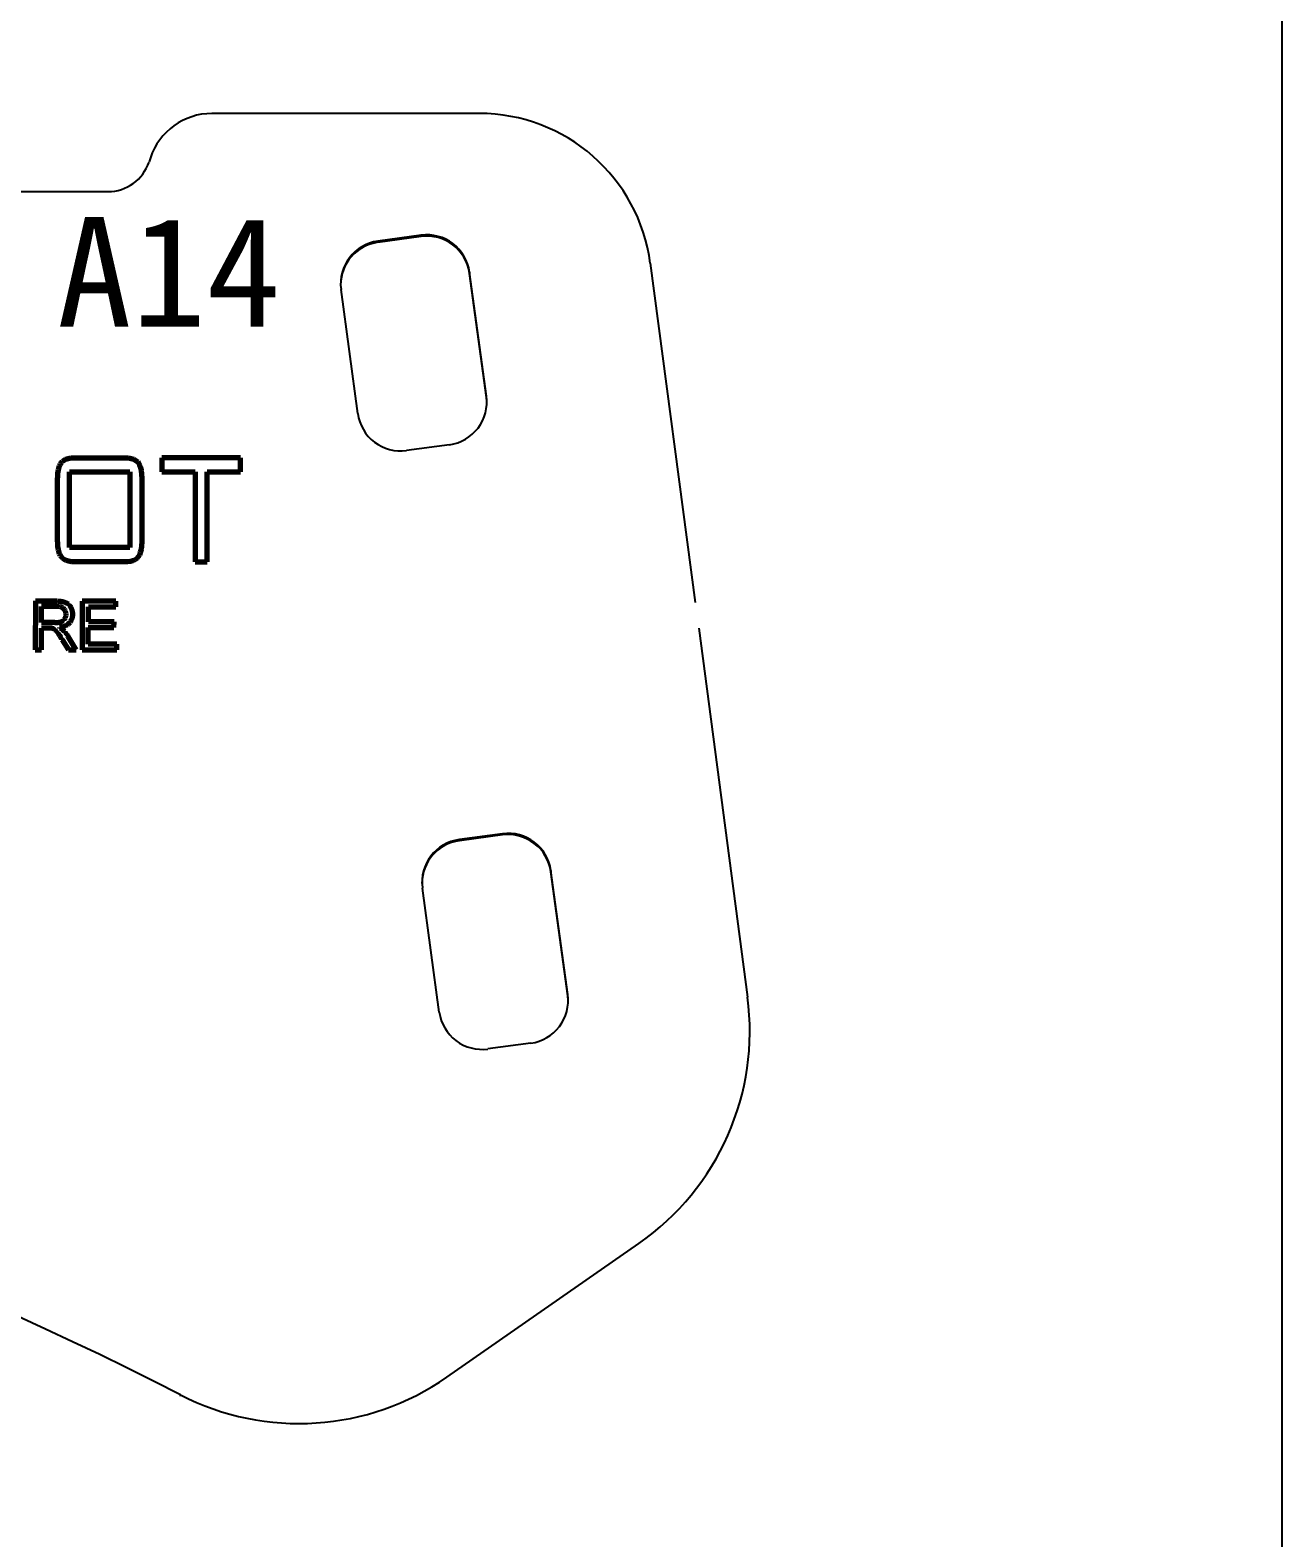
# Model space of a CAD drawing. Header units: millimetres. Extents: x 927 to 1533, y 508 to 795.
# Drawn here: x 1188.16 to 1217.16, y 616.12 to 651.07 of the extents above; entities that cross this region are included whole.
import ezdxf

# ---------------------------------------------------------------- set-up
doc = ezdxf.new("R2010")
doc.units = ezdxf.units.MM
doc.layers.add('1', color=7, linetype='Continuous', true_color=0xffffff)
doc.layers.add('激光切割', color=7, linetype='Continuous')

msp = doc.modelspace()

# ---------------------------------------------------------------- linework, layer by layer
at = {"layer": '1', "color": 1, "linetype": 'Continuous', "lineweight": 70}
for p, q in [((1188.831, 640.939), (1188.84, 640.967)), ((1188.84, 640.967), (1188.85, 640.993)), ((1188.85, 640.993), (1188.862, 641.016)), ((1188.862, 641.016), (1188.874, 641.036)), ((1188.874, 641.036), (1188.89, 641.057)), ((1188.89, 641.057), (1188.909, 641.076)), ((1188.909, 641.076), (1188.929, 641.093)), ((1188.929, 641.093), (1188.953, 641.108)), ((1188.953, 641.108), (1188.978, 641.121)), ((1188.978, 641.121), (1189.007, 641.132)), ((1189.007, 641.132), (1189.037, 641.141)), ((1189.037, 641.141), (1189.07, 641.148)), ((1189.07, 641.148), (1189.106, 641.153)), ((1189.106, 641.153), (1189.143, 641.156)), ((1189.143, 641.156), (1189.184, 641.157)), ((1189.184, 641.157), (1189.225, 641.157)), ((1189.225, 641.157), (1189.267, 641.157)), ((1189.267, 641.157), (1189.309, 641.157)), ((1189.309, 641.157), (1189.351, 641.157)), ((1189.351, 641.157), (1189.393, 641.157)), ((1189.393, 641.157), (1189.434, 641.157)), ((1189.434, 641.157), (1189.476, 641.157)), ((1189.476, 641.157), (1189.518, 641.157)), ((1189.518, 641.157), (1189.56, 641.157)), ((1189.56, 641.157), (1189.601, 641.157)), ((1189.601, 641.157), (1189.643, 641.157)), ((1189.643, 641.157), (1189.685, 641.157)), ((1189.685, 641.157), (1189.727, 641.157)), ((1189.727, 641.157), (1189.768, 641.157)), ((1189.768, 641.157), (1189.81, 641.157)), ((1189.81, 641.157), (1189.852, 641.157)), ((1189.852, 641.157), (1189.894, 641.157)), ((1189.894, 641.157), (1189.935, 641.157)), ((1189.935, 641.157), (1189.977, 641.157)), ((1189.977, 641.157), (1190.019, 641.157)), ((1190.019, 641.157), (1190.061, 641.157)), ((1190.061, 641.157), (1190.103, 641.157)), ((1190.103, 641.157), (1190.144, 641.157)), ((1190.144, 641.157), (1190.186, 641.157)), ((1190.186, 641.157), (1190.228, 641.157)), ((1190.228, 641.157), (1190.27, 641.157)), ((1190.27, 641.157), (1190.311, 641.157)), ((1190.311, 641.157), (1190.353, 641.157)), ((1190.353, 641.157), (1190.394, 641.156)), ((1190.394, 641.156), (1190.432, 641.153)), ((1190.432, 641.153), (1190.468, 641.149)), ((1190.468, 641.149), (1190.501, 641.142)), ((1190.501, 641.142), (1190.532, 641.133)), ((1190.532, 641.133), (1190.561, 641.122)), ((1190.561, 641.122), (1190.587, 641.109)), ((1190.587, 641.109), (1190.611, 641.094)), ((1190.611, 641.094), (1190.632, 641.077)), ((1190.632, 641.077), (1190.651, 641.058)), ((1190.651, 641.058), (1190.667, 641.037)), ((1190.667, 641.037), (1190.693, 640.99)), ((1190.693, 640.99), (1190.714, 640.93)), ((1191.208, 641.157), (1191.208, 640.828)), ((1193.036, 641.157), (1191.208, 641.157)), ((1193.036, 640.828), (1193.036, 641.157)), ((1188.792, 640.622), (1188.793, 640.671)), ((1188.792, 640.571), (1188.792, 640.622)), ((1188.793, 640.671), (1188.796, 640.717)), ((1188.796, 640.717), (1188.799, 640.76)), ((1188.799, 640.76), (1188.803, 640.801)), ((1188.803, 640.801), (1188.809, 640.84)), ((1188.809, 640.84), (1188.815, 640.875)), ((1188.815, 640.875), (1188.822, 640.909)), ((1188.822, 640.909), (1188.831, 640.939)), ((1189.073, 640.828), (1190.471, 640.828)), ((1189.073, 639.079), (1189.073, 640.828)), ((1190.471, 640.828), (1190.471, 639.079)), ((1190.714, 640.93), (1190.73, 640.858)), ((1190.73, 640.858), (1190.741, 640.773)), ((1190.741, 640.773), (1190.747, 640.676)), ((1190.747, 640.676), (1190.749, 640.566)), ((1191.208, 640.828), (1191.98, 640.828)), ((1191.98, 640.828), (1191.98, 638.744)), ((1192.261, 640.828), (1193.036, 640.828)), ((1192.261, 638.744), (1192.261, 640.828)), ((1188.792, 640.519), (1188.792, 640.571)), ((1188.792, 640.468), (1188.792, 640.519)), ((1188.792, 640.416), (1188.792, 640.468)), ((1188.792, 640.364), (1188.792, 640.416)), ((1188.792, 640.313), (1188.792, 640.364)), ((1188.792, 640.261), (1188.792, 640.313)), ((1188.792, 640.209), (1188.792, 640.261)), ((1190.749, 640.566), (1190.749, 640.452)), ((1190.749, 640.452), (1190.749, 640.339)), ((1190.749, 640.339), (1190.749, 640.225)), ((1188.792, 640.157), (1188.792, 640.209)), ((1188.792, 640.106), (1188.792, 640.157)), ((1188.792, 640.054), (1188.792, 640.106)), ((1188.792, 640.002), (1188.792, 640.054)), ((1188.792, 639.951), (1188.792, 640.002)), ((1188.792, 639.899), (1188.792, 639.951)), ((1188.792, 639.847), (1188.792, 639.899)), ((1190.749, 640.225), (1190.749, 640.111)), ((1190.749, 640.111), (1190.749, 639.997)), ((1190.749, 639.997), (1190.749, 639.883)), ((1188.792, 639.795), (1188.792, 639.847)), ((1188.792, 639.744), (1188.792, 639.795)), ((1188.792, 639.692), (1188.792, 639.744)), ((1188.792, 639.64), (1188.792, 639.692)), ((1188.792, 639.588), (1188.792, 639.64)), ((1188.792, 639.537), (1188.792, 639.588)), ((1190.749, 639.883), (1190.749, 639.77)), ((1190.749, 639.77), (1190.749, 639.656)), ((1190.749, 639.656), (1190.749, 639.542)), ((1188.792, 639.485), (1188.792, 639.537)), ((1188.792, 639.433), (1188.792, 639.485)), ((1188.792, 639.382), (1188.792, 639.433)), ((1188.792, 639.33), (1188.792, 639.382)), ((1188.792, 639.279), (1188.792, 639.33)), ((1188.793, 639.23), (1188.792, 639.279)), ((1188.796, 639.184), (1188.793, 639.23)), ((1190.747, 639.207), (1190.739, 639.112)), ((1190.749, 639.315), (1190.747, 639.207)), ((1190.749, 639.542), (1190.749, 639.428)), ((1190.749, 639.428), (1190.749, 639.315)), ((1188.799, 639.14), (1188.796, 639.184)), ((1188.803, 639.1), (1188.799, 639.14)), ((1188.809, 639.061), (1188.803, 639.1)), ((1188.815, 639.025), (1188.809, 639.061)), ((1188.822, 638.992), (1188.815, 639.025)), ((1188.831, 638.961), (1188.822, 638.992)), ((1188.84, 638.933), (1188.831, 638.961)), ((1188.85, 638.908), (1188.84, 638.933)), ((1188.862, 638.885), (1188.85, 638.908)), ((1188.874, 638.865), (1188.862, 638.885)), ((1188.906, 638.828), (1188.874, 638.865)), ((1190.471, 639.079), (1189.073, 639.079)), ((1190.663, 638.858), (1190.63, 638.822)), ((1190.689, 638.902), (1190.663, 638.858)), ((1190.711, 638.96), (1190.689, 638.902)), ((1190.728, 639.03), (1190.711, 638.96)), ((1190.739, 639.112), (1190.728, 639.03)), ((1188.945, 638.798), (1188.906, 638.828)), ((1188.993, 638.774), (1188.945, 638.798)), ((1189.049, 638.758), (1188.993, 638.774)), ((1189.113, 638.747), (1189.049, 638.758)), ((1189.186, 638.744), (1189.113, 638.747)), ((1189.263, 638.744), (1189.186, 638.744)), ((1189.34, 638.744), (1189.263, 638.744)), ((1189.417, 638.744), (1189.34, 638.744)), ((1189.494, 638.744), (1189.417, 638.744)), ((1189.571, 638.744), (1189.494, 638.744)), ((1189.648, 638.744), (1189.571, 638.744)), ((1189.725, 638.744), (1189.648, 638.744)), ((1189.802, 638.744), (1189.725, 638.744)), ((1189.879, 638.744), (1189.802, 638.744)), ((1189.956, 638.744), (1189.879, 638.744)), ((1190.033, 638.744), (1189.956, 638.744)), ((1190.11, 638.744), (1190.033, 638.744)), ((1190.187, 638.744), (1190.11, 638.744)), ((1190.264, 638.744), (1190.187, 638.744)), ((1190.341, 638.744), (1190.264, 638.744)), ((1190.415, 638.746), (1190.341, 638.744)), ((1190.481, 638.755), (1190.415, 638.746)), ((1190.539, 638.77), (1190.481, 638.755)), ((1190.589, 638.793), (1190.539, 638.77)), ((1190.63, 638.822), (1190.589, 638.793)), ((1191.98, 638.744), (1192.261, 638.744)), ((1188.28, 637.837), (1188.277, 636.705)), ((1188.28, 637.837), (1188.295, 637.837)), ((1188.295, 637.837), (1188.31, 637.837)), ((1188.31, 637.837), (1188.325, 637.837)), ((1188.325, 637.837), (1188.341, 637.837)), ((1188.341, 637.837), (1188.356, 637.837)), ((1188.356, 637.837), (1188.371, 637.837)), ((1188.371, 637.837), (1188.387, 637.837)), ((1188.387, 637.837), (1188.402, 637.837)), ((1188.402, 637.837), (1188.417, 637.837)), ((1188.417, 637.837), (1188.432, 637.837)), ((1188.432, 637.837), (1188.448, 637.837)), ((1188.448, 637.837), (1188.463, 637.837)), ((1188.463, 637.837), (1188.478, 637.837)), ((1188.478, 637.837), (1188.494, 637.837)), ((1188.494, 637.837), (1188.509, 637.837)), ((1188.509, 637.837), (1188.524, 637.837)), ((1188.524, 637.837), (1188.539, 637.837)), ((1188.539, 637.837), (1188.555, 637.837)), ((1188.555, 637.837), (1188.57, 637.837)), ((1188.57, 637.837), (1188.585, 637.837)), ((1188.585, 637.837), (1188.601, 637.837)), ((1188.601, 637.837), (1188.616, 637.837)), ((1188.616, 637.837), (1188.631, 637.837)), ((1188.631, 637.837), (1188.646, 637.837)), ((1188.646, 637.837), (1188.662, 637.836)), ((1188.662, 637.836), (1188.677, 637.836)), ((1188.677, 637.836), (1188.692, 637.836)), ((1188.692, 637.836), (1188.708, 637.836)), ((1188.708, 637.836), (1188.723, 637.836)), ((1188.723, 637.836), (1188.738, 637.836)), ((1188.738, 637.836), (1188.753, 637.836)), ((1188.753, 637.836), (1188.769, 637.836)), ((1188.769, 637.836), (1188.783, 637.836)), ((1188.783, 637.836), (1188.798, 637.835)), ((1188.798, 637.835), (1188.812, 637.835)), ((1188.812, 637.835), (1188.825, 637.834)), ((1188.825, 637.834), (1188.839, 637.833)), ((1188.839, 637.833), (1188.851, 637.832)), ((1188.851, 637.832), (1188.864, 637.831)), ((1188.864, 637.831), (1188.876, 637.829)), ((1188.876, 637.829), (1188.888, 637.828)), ((1188.888, 637.828), (1188.899, 637.826)), ((1188.899, 637.826), (1188.91, 637.824)), ((1188.91, 637.824), (1188.92, 637.822)), ((1188.92, 637.822), (1188.93, 637.819)), ((1188.93, 637.819), (1188.94, 637.817)), ((1188.94, 637.817), (1188.949, 637.814)), ((1188.949, 637.814), (1188.958, 637.812)), ((1188.958, 637.812), (1188.967, 637.809)), ((1188.967, 637.809), (1188.975, 637.805)), ((1188.975, 637.805), (1188.978, 637.804)), ((1188.978, 637.804), (1188.981, 637.803)), ((1188.981, 637.803), (1188.984, 637.801)), ((1188.984, 637.801), (1188.987, 637.8)), ((1188.987, 637.8), (1188.99, 637.799)), ((1189.365, 637.835), (1189.363, 636.703)), ((1190.143, 637.833), (1189.365, 637.835)), ((1190.143, 637.699), (1190.143, 637.833)), ((1188.421, 637.337), (1188.422, 637.712)), ((1188.441, 637.712), (1188.422, 637.712)), ((1188.461, 637.712), (1188.441, 637.712)), ((1188.481, 637.712), (1188.461, 637.712)), ((1188.5, 637.712), (1188.481, 637.712)), ((1188.52, 637.712), (1188.5, 637.712)), ((1188.54, 637.712), (1188.52, 637.712)), ((1188.559, 637.712), (1188.54, 637.712)), ((1188.579, 637.712), (1188.559, 637.712)), ((1188.599, 637.712), (1188.579, 637.712)), ((1188.618, 637.711), (1188.599, 637.712)), ((1188.638, 637.711), (1188.618, 637.711)), ((1188.657, 637.711), (1188.638, 637.711)), ((1188.677, 637.711), (1188.657, 637.711)), ((1188.697, 637.711), (1188.677, 637.711)), ((1188.716, 637.711), (1188.697, 637.711)), ((1188.736, 637.711), (1188.716, 637.711)), ((1188.756, 637.711), (1188.736, 637.711)), ((1188.775, 637.711), (1188.756, 637.711)), ((1188.794, 637.71), (1188.775, 637.711)), ((1188.811, 637.709), (1188.794, 637.71)), ((1188.828, 637.706), (1188.811, 637.709)), ((1188.844, 637.703), (1188.828, 637.706)), ((1188.86, 637.7), (1188.844, 637.703)), ((1188.874, 637.695), (1188.86, 637.7)), ((1188.887, 637.69), (1188.874, 637.695)), ((1188.9, 637.685), (1188.887, 637.69)), ((1188.911, 637.678), (1188.9, 637.685)), ((1188.922, 637.671), (1188.911, 637.678)), ((1188.932, 637.663), (1188.922, 637.671)), ((1188.941, 637.655), (1188.932, 637.663)), ((1188.95, 637.646), (1188.941, 637.655)), ((1188.957, 637.637), (1188.95, 637.646)), ((1188.964, 637.627), (1188.957, 637.637)), ((1188.97, 637.617), (1188.964, 637.627)), ((1188.975, 637.606), (1188.97, 637.617)), ((1188.98, 637.596), (1188.975, 637.606)), ((1188.975, 637.448), (1188.98, 637.46)), ((1188.984, 637.584), (1188.98, 637.596)), ((1188.98, 637.46), (1188.984, 637.472)), ((1188.987, 637.573), (1188.984, 637.584)), ((1188.984, 637.472), (1188.987, 637.484)), ((1188.989, 637.561), (1188.987, 637.573)), ((1188.987, 637.484), (1188.99, 637.497)), ((1188.991, 637.549), (1188.989, 637.561)), ((1188.99, 637.799), (1188.993, 637.797)), ((1188.99, 637.497), (1188.991, 637.51)), ((1188.992, 637.536), (1188.991, 637.549)), ((1188.991, 637.51), (1188.992, 637.523)), ((1188.992, 637.523), (1188.992, 637.536)), ((1188.993, 637.797), (1188.995, 637.796)), ((1188.995, 637.796), (1188.998, 637.794)), ((1188.998, 637.794), (1189.001, 637.793)), ((1189.001, 637.793), (1189.004, 637.791)), ((1189.004, 637.791), (1189.006, 637.789)), ((1189.006, 637.789), (1189.009, 637.788)), ((1189.009, 637.788), (1189.012, 637.786)), ((1189.012, 637.786), (1189.015, 637.784)), ((1189.015, 637.784), (1189.017, 637.783)), ((1189.017, 637.783), (1189.02, 637.781)), ((1189.02, 637.781), (1189.022, 637.779)), ((1189.022, 637.779), (1189.025, 637.777)), ((1189.025, 637.777), (1189.028, 637.775)), ((1189.028, 637.775), (1189.03, 637.773)), ((1189.03, 637.773), (1189.033, 637.771)), ((1189.033, 637.771), (1189.035, 637.769)), ((1189.035, 637.769), (1189.037, 637.767)), ((1189.037, 637.767), (1189.04, 637.765)), ((1189.04, 637.765), (1189.042, 637.763)), ((1189.042, 637.763), (1189.045, 637.761)), ((1189.045, 637.761), (1189.047, 637.758)), ((1189.047, 637.758), (1189.049, 637.756)), ((1189.049, 637.756), (1189.052, 637.754)), ((1189.052, 637.754), (1189.054, 637.752)), ((1189.054, 637.752), (1189.056, 637.749)), ((1189.056, 637.749), (1189.058, 637.747)), ((1189.058, 637.747), (1189.061, 637.744)), ((1189.061, 637.744), (1189.063, 637.742)), ((1189.063, 637.742), (1189.065, 637.739)), ((1189.065, 637.739), (1189.067, 637.737)), ((1189.067, 637.737), (1189.069, 637.734)), ((1189.069, 637.734), (1189.071, 637.732)), ((1189.071, 637.732), (1189.073, 637.729)), ((1189.073, 637.729), (1189.075, 637.726)), ((1189.075, 637.726), (1189.077, 637.724)), ((1189.077, 637.724), (1189.079, 637.721)), ((1189.079, 637.721), (1189.081, 637.718)), ((1189.081, 637.718), (1189.083, 637.715)), ((1189.083, 637.715), (1189.085, 637.712)), ((1189.085, 637.712), (1189.087, 637.709)), ((1189.087, 637.709), (1189.089, 637.706)), ((1189.089, 637.706), (1189.091, 637.703)), ((1189.091, 637.703), (1189.093, 637.7)), ((1189.093, 637.7), (1189.094, 637.697)), ((1189.094, 637.697), (1189.098, 637.69)), ((1189.098, 637.69), (1189.102, 637.683)), ((1189.102, 637.683), (1189.106, 637.676)), ((1189.106, 637.676), (1189.109, 637.668)), ((1189.109, 637.668), (1189.112, 637.661)), ((1189.112, 637.661), (1189.115, 637.654)), ((1189.115, 637.654), (1189.118, 637.646)), ((1189.118, 637.646), (1189.121, 637.638)), ((1189.121, 637.638), (1189.123, 637.631)), ((1189.123, 637.631), (1189.126, 637.623)), ((1189.126, 637.623), (1189.128, 637.615)), ((1189.128, 637.615), (1189.13, 637.607)), ((1189.131, 637.452), (1189.129, 637.444)), ((1189.13, 637.607), (1189.131, 637.599)), ((1189.131, 637.599), (1189.133, 637.591)), ((1189.132, 637.46), (1189.131, 637.452)), ((1189.134, 637.468), (1189.132, 637.46)), ((1189.133, 637.591), (1189.134, 637.583)), ((1189.134, 637.583), (1189.135, 637.575)), ((1189.135, 637.476), (1189.134, 637.468)), ((1189.135, 637.575), (1189.136, 637.567)), ((1189.136, 637.484), (1189.135, 637.476)), ((1189.136, 637.567), (1189.137, 637.559)), ((1189.137, 637.492), (1189.136, 637.484)), ((1189.137, 637.559), (1189.138, 637.55)), ((1189.138, 637.5), (1189.137, 637.492)), ((1189.138, 637.55), (1189.138, 637.542)), ((1189.138, 637.542), (1189.139, 637.534)), ((1189.139, 637.525), (1189.138, 637.517)), ((1189.138, 637.517), (1189.138, 637.508)), ((1189.138, 637.508), (1189.138, 637.5)), ((1189.139, 637.534), (1189.139, 637.525)), ((1189.507, 637.701), (1190.143, 637.699)), ((1189.507, 637.354), (1189.507, 637.701)), ((1188.419, 636.705), (1188.421, 637.208)), ((1188.727, 637.337), (1188.421, 637.337)), ((1188.426, 637.208), (1188.421, 637.208)), ((1188.432, 637.208), (1188.426, 637.208)), ((1188.437, 637.208), (1188.432, 637.208)), ((1188.443, 637.208), (1188.437, 637.208)), ((1188.448, 637.208), (1188.443, 637.208)), ((1188.454, 637.208), (1188.448, 637.208)), ((1188.459, 637.208), (1188.454, 637.208)), ((1188.465, 637.208), (1188.459, 637.208)), ((1188.47, 637.208), (1188.465, 637.208)), ((1188.476, 637.208), (1188.47, 637.208)), ((1188.481, 637.208), (1188.476, 637.208)), ((1188.487, 637.208), (1188.481, 637.208)), ((1188.492, 637.208), (1188.487, 637.208)), ((1188.498, 637.208), (1188.492, 637.208)), ((1188.503, 637.208), (1188.498, 637.208)), ((1188.509, 637.208), (1188.503, 637.208)), ((1188.514, 637.208), (1188.509, 637.208)), ((1188.519, 637.208), (1188.514, 637.208)), ((1188.525, 637.208), (1188.519, 637.208)), ((1188.53, 637.207), (1188.525, 637.208)), ((1188.536, 637.207), (1188.53, 637.207)), ((1188.541, 637.207), (1188.536, 637.207)), ((1188.547, 637.207), (1188.541, 637.207)), ((1188.552, 637.207), (1188.547, 637.207)), ((1188.558, 637.207), (1188.552, 637.207)), ((1188.563, 637.207), (1188.558, 637.207)), ((1188.569, 637.207), (1188.563, 637.207)), ((1188.574, 637.207), (1188.569, 637.207)), ((1188.58, 637.207), (1188.574, 637.207)), ((1188.585, 637.207), (1188.58, 637.207)), ((1188.591, 637.207), (1188.585, 637.207)), ((1188.596, 637.207), (1188.591, 637.207)), ((1188.601, 637.207), (1188.596, 637.207)), ((1188.606, 637.207), (1188.601, 637.207)), ((1188.611, 637.207), (1188.606, 637.207)), ((1188.616, 637.207), (1188.611, 637.207)), ((1188.62, 637.207), (1188.616, 637.207)), ((1188.625, 637.206), (1188.62, 637.207)), ((1188.629, 637.206), (1188.625, 637.206)), ((1188.633, 637.206), (1188.629, 637.206)), ((1188.637, 637.206), (1188.633, 637.206)), ((1188.64, 637.205), (1188.637, 637.206)), ((1188.644, 637.205), (1188.64, 637.205)), ((1188.647, 637.205), (1188.644, 637.205)), ((1188.651, 637.204), (1188.647, 637.205)), ((1188.654, 637.204), (1188.651, 637.204)), ((1188.657, 637.203), (1188.654, 637.204)), ((1188.66, 637.203), (1188.657, 637.203)), ((1188.662, 637.202), (1188.66, 637.203)), ((1188.665, 637.202), (1188.662, 637.202)), ((1188.666, 637.201), (1188.665, 637.202)), ((1188.667, 637.201), (1188.666, 637.201)), ((1188.669, 637.201), (1188.667, 637.201)), ((1188.67, 637.2), (1188.669, 637.201)), ((1188.671, 637.2), (1188.67, 637.2)), ((1188.673, 637.199), (1188.671, 637.2)), ((1188.674, 637.199), (1188.673, 637.199)), ((1188.675, 637.199), (1188.674, 637.199)), ((1188.677, 637.198), (1188.675, 637.199)), ((1188.678, 637.198), (1188.677, 637.198)), ((1188.679, 637.197), (1188.678, 637.198)), ((1188.681, 637.197), (1188.679, 637.197)), ((1188.682, 637.196), (1188.681, 637.197)), ((1188.683, 637.196), (1188.682, 637.196)), ((1188.685, 637.195), (1188.683, 637.196)), ((1188.686, 637.195), (1188.685, 637.195)), ((1188.687, 637.194), (1188.686, 637.195)), ((1188.688, 637.194), (1188.687, 637.194)), ((1188.69, 637.193), (1188.688, 637.194)), ((1188.691, 637.193), (1188.69, 637.193)), ((1188.692, 637.192), (1188.691, 637.193)), ((1188.694, 637.192), (1188.692, 637.192)), ((1188.695, 637.191), (1188.694, 637.192)), ((1188.696, 637.191), (1188.695, 637.191)), ((1188.697, 637.19), (1188.696, 637.191)), ((1188.699, 637.189), (1188.697, 637.19)), ((1188.7, 637.189), (1188.699, 637.189)), ((1188.701, 637.188), (1188.7, 637.189)), ((1188.703, 637.187), (1188.701, 637.188)), ((1188.704, 637.187), (1188.703, 637.187)), ((1188.705, 637.186), (1188.704, 637.187)), ((1188.707, 637.185), (1188.705, 637.186)), ((1188.708, 637.185), (1188.707, 637.185)), ((1188.709, 637.184), (1188.708, 637.185)), ((1188.71, 637.183), (1188.709, 637.184)), ((1188.712, 637.183), (1188.71, 637.183)), ((1188.713, 637.182), (1188.712, 637.183)), ((1188.714, 637.181), (1188.713, 637.182)), ((1188.716, 637.18), (1188.714, 637.181)), ((1188.717, 637.18), (1188.716, 637.18)), ((1188.718, 637.179), (1188.717, 637.18)), ((1188.719, 637.178), (1188.718, 637.179)), ((1188.721, 637.177), (1188.719, 637.178)), ((1188.722, 637.176), (1188.721, 637.177)), ((1188.723, 637.176), (1188.722, 637.176)), ((1188.725, 637.175), (1188.723, 637.176)), ((1188.726, 637.174), (1188.725, 637.175)), ((1188.727, 637.173), (1188.726, 637.174)), ((1188.727, 637.337), (1188.731, 637.337)), ((1188.728, 637.172), (1188.727, 637.173)), ((1188.73, 637.171), (1188.728, 637.172)), ((1188.731, 637.171), (1188.73, 637.171)), ((1188.731, 637.337), (1188.735, 637.337)), ((1188.732, 637.17), (1188.731, 637.171)), ((1188.734, 637.169), (1188.732, 637.17)), ((1188.735, 637.168), (1188.734, 637.169)), ((1188.735, 637.337), (1188.738, 637.337)), ((1188.736, 637.167), (1188.735, 637.168)), ((1188.737, 637.166), (1188.736, 637.167)), ((1188.739, 637.165), (1188.737, 637.166)), ((1188.738, 637.337), (1188.742, 637.337)), ((1188.74, 637.164), (1188.739, 637.165)), ((1188.741, 637.163), (1188.74, 637.164)), ((1188.743, 637.161), (1188.741, 637.163)), ((1188.742, 637.337), (1188.746, 637.337)), ((1188.744, 637.16), (1188.743, 637.161)), ((1188.745, 637.159), (1188.744, 637.16)), ((1188.747, 637.158), (1188.745, 637.159)), ((1188.746, 637.337), (1188.75, 637.337)), ((1188.748, 637.157), (1188.747, 637.158)), ((1188.749, 637.155), (1188.748, 637.157)), ((1188.751, 637.154), (1188.749, 637.155)), ((1188.75, 637.337), (1188.753, 637.337)), ((1188.752, 637.153), (1188.751, 637.154)), ((1188.754, 637.152), (1188.752, 637.153)), ((1188.753, 637.337), (1188.757, 637.337)), ((1188.755, 637.15), (1188.754, 637.152)), ((1188.756, 637.149), (1188.755, 637.15)), ((1188.758, 637.147), (1188.756, 637.149)), ((1188.757, 637.337), (1188.76, 637.337)), ((1188.759, 637.146), (1188.758, 637.147)), ((1188.761, 637.145), (1188.759, 637.146)), ((1188.76, 637.337), (1188.764, 637.338)), ((1188.762, 637.143), (1188.761, 637.145)), ((1188.764, 637.142), (1188.762, 637.143)), ((1188.764, 637.338), (1188.768, 637.338)), ((1188.765, 637.14), (1188.764, 637.142)), ((1188.766, 637.138), (1188.765, 637.14)), ((1188.768, 637.137), (1188.766, 637.138)), ((1188.768, 637.338), (1188.771, 637.338)), ((1188.769, 637.135), (1188.768, 637.137)), ((1188.771, 637.134), (1188.769, 637.135)), ((1188.771, 637.338), (1188.775, 637.338)), ((1188.772, 637.132), (1188.771, 637.134)), ((1188.774, 637.13), (1188.772, 637.132)), ((1188.775, 637.129), (1188.774, 637.13)), ((1188.775, 637.338), (1188.778, 637.338)), ((1188.777, 637.127), (1188.775, 637.129)), ((1188.778, 637.125), (1188.777, 637.127)), ((1188.778, 637.338), (1188.781, 637.339)), ((1188.78, 637.123), (1188.778, 637.125)), ((1188.781, 637.122), (1188.78, 637.123)), ((1188.781, 637.339), (1188.785, 637.339)), ((1188.783, 637.12), (1188.781, 637.122)), ((1188.784, 637.118), (1188.783, 637.12)), ((1188.786, 637.116), (1188.784, 637.118)), ((1188.785, 637.339), (1188.788, 637.339)), ((1188.787, 637.114), (1188.786, 637.116)), ((1188.789, 637.112), (1188.787, 637.114)), ((1188.788, 637.339), (1188.791, 637.339)), ((1188.79, 637.11), (1188.789, 637.112)), ((1188.792, 637.108), (1188.79, 637.11)), ((1188.791, 637.339), (1188.795, 637.34)), ((1188.794, 637.106), (1188.792, 637.108)), ((1188.795, 637.104), (1188.794, 637.106)), ((1188.795, 637.34), (1188.798, 637.34)), ((1188.797, 637.102), (1188.795, 637.104)), ((1188.798, 637.1), (1188.797, 637.102)), ((1188.798, 637.34), (1188.801, 637.34)), ((1188.8, 637.098), (1188.798, 637.1)), ((1188.801, 637.34), (1188.804, 637.341)), ((1188.804, 637.341), (1188.807, 637.341)), ((1188.807, 637.341), (1188.811, 637.341)), ((1188.811, 637.341), (1188.814, 637.342)), ((1188.814, 637.342), (1188.817, 637.342)), ((1188.817, 637.342), (1188.82, 637.343)), ((1188.82, 637.343), (1188.823, 637.343)), ((1188.823, 637.343), (1188.826, 637.344)), ((1188.826, 637.344), (1188.828, 637.344)), ((1188.828, 637.344), (1188.831, 637.345)), ((1188.831, 637.345), (1188.834, 637.345)), ((1188.834, 637.345), (1188.837, 637.346)), ((1188.841, 637.22), (1188.835, 637.219)), ((1188.835, 637.219), (1188.837, 637.218)), ((1188.837, 637.346), (1188.84, 637.346)), ((1188.837, 637.218), (1188.839, 637.217)), ((1188.839, 637.217), (1188.842, 637.216)), ((1188.84, 637.346), (1188.842, 637.347)), ((1188.847, 637.221), (1188.841, 637.22)), ((1188.842, 637.347), (1188.845, 637.347)), ((1188.842, 637.216), (1188.844, 637.215)), ((1188.844, 637.215), (1188.846, 637.213)), ((1188.845, 637.347), (1188.848, 637.348)), ((1188.846, 637.213), (1188.848, 637.212)), ((1188.853, 637.222), (1188.847, 637.221)), ((1188.848, 637.348), (1188.85, 637.349)), ((1188.848, 637.212), (1188.85, 637.211)), ((1188.85, 637.349), (1188.853, 637.349)), ((1188.85, 637.211), (1188.852, 637.21)), ((1188.852, 637.21), (1188.854, 637.209)), ((1188.853, 637.349), (1188.856, 637.35)), ((1188.859, 637.223), (1188.853, 637.222)), ((1188.854, 637.209), (1188.856, 637.208)), ((1188.856, 637.35), (1188.858, 637.351)), ((1188.856, 637.208), (1188.858, 637.207)), ((1188.858, 637.351), (1188.861, 637.351)), ((1188.858, 637.207), (1188.86, 637.205)), ((1188.865, 637.224), (1188.859, 637.223)), ((1188.86, 637.205), (1188.862, 637.204)), ((1188.861, 637.351), (1188.863, 637.352)), ((1188.862, 637.204), (1188.864, 637.203)), ((1188.863, 637.352), (1188.865, 637.353)), ((1188.864, 637.203), (1188.866, 637.202)), ((1188.865, 637.353), (1188.868, 637.354)), ((1188.871, 637.225), (1188.865, 637.224)), ((1188.866, 637.202), (1188.868, 637.201)), ((1188.868, 637.354), (1188.87, 637.354)), ((1188.868, 637.201), (1188.87, 637.2)), ((1188.87, 637.354), (1188.873, 637.355)), ((1188.87, 637.2), (1188.872, 637.199)), ((1188.877, 637.227), (1188.871, 637.225)), ((1188.872, 637.199), (1188.874, 637.197)), ((1188.873, 637.355), (1188.875, 637.356)), ((1188.874, 637.197), (1188.876, 637.196)), ((1188.875, 637.356), (1188.877, 637.357)), ((1188.876, 637.196), (1188.878, 637.195)), ((1188.877, 637.357), (1188.879, 637.358)), ((1188.882, 637.228), (1188.877, 637.227)), ((1188.878, 637.195), (1188.879, 637.194)), ((1188.879, 637.358), (1188.881, 637.358)), ((1188.879, 637.194), (1188.881, 637.193)), ((1188.881, 637.358), (1188.884, 637.359)), ((1188.881, 637.193), (1188.883, 637.192)), ((1188.888, 637.229), (1188.882, 637.228)), ((1188.883, 637.192), (1188.885, 637.191)), ((1188.884, 637.359), (1188.886, 637.36)), ((1188.885, 637.191), (1188.886, 637.19)), ((1188.886, 637.36), (1188.888, 637.361)), ((1188.886, 637.19), (1188.888, 637.188)), ((1188.888, 637.361), (1188.89, 637.362)), ((1188.894, 637.23), (1188.888, 637.229)), ((1188.888, 637.188), (1188.89, 637.187)), ((1188.89, 637.362), (1188.892, 637.363)), ((1188.89, 637.187), (1188.891, 637.186)), ((1188.891, 637.186), (1188.893, 637.185)), ((1188.892, 637.363), (1188.894, 637.364)), ((1188.893, 637.185), (1188.894, 637.184)), ((1188.894, 637.364), (1188.896, 637.365)), ((1188.899, 637.232), (1188.894, 637.23)), ((1188.894, 637.184), (1188.896, 637.183)), ((1188.896, 637.365), (1188.898, 637.366)), ((1188.896, 637.183), (1188.898, 637.182)), ((1188.898, 637.366), (1188.9, 637.367)), ((1188.898, 637.182), (1188.899, 637.18)), ((1188.905, 637.233), (1188.899, 637.232)), ((1188.899, 637.18), (1188.901, 637.179)), ((1188.9, 637.367), (1188.902, 637.368)), ((1188.901, 637.179), (1188.902, 637.178)), ((1188.902, 637.368), (1188.904, 637.369)), ((1188.902, 637.178), (1188.904, 637.177)), ((1188.904, 637.369), (1188.906, 637.37)), ((1188.904, 637.177), (1188.905, 637.176)), ((1188.91, 637.235), (1188.905, 637.233)), ((1188.905, 637.176), (1188.906, 637.175)), ((1188.906, 637.37), (1188.908, 637.371)), ((1188.906, 637.175), (1188.908, 637.174)), ((1188.908, 637.371), (1188.91, 637.373)), ((1188.908, 637.174), (1188.909, 637.173)), ((1188.909, 637.173), (1188.911, 637.171)), ((1188.91, 637.373), (1188.912, 637.374)), ((1188.915, 637.236), (1188.91, 637.235)), ((1188.911, 637.171), (1188.912, 637.17)), ((1188.912, 637.374), (1188.914, 637.375)), ((1188.912, 637.17), (1188.913, 637.169)), ((1188.913, 637.169), (1188.915, 637.168)), ((1188.914, 637.375), (1188.916, 637.376)), ((1188.921, 637.238), (1188.915, 637.236)), ((1188.915, 637.168), (1188.916, 637.167)), ((1188.916, 637.376), (1188.917, 637.377)), ((1188.916, 637.167), (1188.917, 637.166)), ((1188.917, 637.377), (1188.919, 637.379)), ((1188.917, 637.166), (1188.918, 637.165)), ((1188.918, 637.165), (1188.919, 637.164)), ((1188.919, 637.379), (1188.921, 637.38)), ((1188.919, 637.164), (1188.921, 637.163)), ((1188.921, 637.38), (1188.923, 637.381)), ((1188.926, 637.239), (1188.921, 637.238)), ((1188.921, 637.163), (1188.923, 637.16)), ((1188.923, 637.381), (1188.924, 637.382)), ((1188.923, 637.16), (1188.926, 637.158)), ((1188.924, 637.382), (1188.926, 637.384)), ((1188.926, 637.384), (1188.928, 637.385)), ((1188.931, 637.241), (1188.926, 637.239)), ((1188.926, 637.158), (1188.928, 637.155)), ((1188.928, 637.385), (1188.93, 637.386)), ((1188.928, 637.155), (1188.931, 637.153)), ((1188.93, 637.386), (1188.931, 637.388)), ((1188.931, 637.388), (1188.933, 637.389)), ((1188.936, 637.243), (1188.931, 637.241)), ((1188.931, 637.153), (1188.933, 637.15)), ((1188.933, 637.389), (1188.934, 637.391)), ((1188.933, 637.15), (1188.935, 637.148)), ((1188.934, 637.391), (1188.936, 637.392)), ((1188.935, 637.148), (1188.938, 637.145)), ((1188.936, 637.392), (1188.938, 637.394)), ((1188.941, 637.245), (1188.936, 637.243)), ((1188.938, 637.394), (1188.939, 637.395)), ((1188.938, 637.145), (1188.94, 637.142)), ((1188.939, 637.395), (1188.941, 637.397)), ((1188.94, 637.142), (1188.943, 637.14)), ((1188.941, 637.397), (1188.942, 637.398)), ((1188.946, 637.246), (1188.941, 637.245)), ((1188.942, 637.398), (1188.944, 637.4)), ((1188.943, 637.14), (1188.945, 637.137)), ((1188.944, 637.4), (1188.945, 637.401)), ((1188.945, 637.401), (1188.946, 637.403)), ((1188.945, 637.137), (1188.948, 637.134)), ((1188.946, 637.403), (1188.948, 637.404)), ((1188.951, 637.248), (1188.946, 637.246)), ((1188.948, 637.404), (1188.949, 637.406)), ((1188.948, 637.134), (1188.95, 637.132)), ((1188.949, 637.406), (1188.951, 637.408)), ((1188.95, 637.132), (1188.952, 637.129)), ((1188.951, 637.408), (1188.952, 637.409)), ((1188.956, 637.25), (1188.951, 637.248)), ((1188.952, 637.409), (1188.953, 637.411)), ((1188.952, 637.129), (1188.955, 637.126)), ((1188.953, 637.411), (1188.955, 637.413)), ((1188.955, 637.413), (1188.956, 637.415)), ((1188.955, 637.126), (1188.957, 637.124)), ((1188.956, 637.415), (1188.957, 637.416)), ((1188.96, 637.252), (1188.956, 637.25)), ((1188.957, 637.416), (1188.958, 637.418)), ((1188.957, 637.124), (1188.96, 637.121)), ((1188.958, 637.418), (1188.96, 637.42)), ((1188.96, 637.42), (1188.961, 637.422)), ((1188.965, 637.254), (1188.96, 637.252)), ((1188.96, 637.121), (1188.962, 637.118)), ((1188.961, 637.422), (1188.962, 637.424)), ((1188.962, 637.424), (1188.963, 637.425)), ((1188.962, 637.118), (1188.965, 637.115)), ((1188.963, 637.425), (1188.97, 637.437)), ((1188.97, 637.256), (1188.965, 637.254)), ((1188.965, 637.115), (1188.967, 637.112)), ((1188.967, 637.112), (1188.969, 637.109)), ((1188.969, 637.109), (1188.972, 637.106)), ((1188.97, 637.437), (1188.975, 637.448)), ((1188.974, 637.258), (1188.97, 637.256)), ((1188.972, 637.106), (1188.974, 637.104)), ((1188.979, 637.26), (1188.974, 637.258)), ((1188.974, 637.104), (1188.976, 637.101)), ((1188.976, 637.101), (1188.979, 637.098)), ((1188.983, 637.263), (1188.979, 637.26)), ((1188.988, 637.265), (1188.983, 637.263)), ((1188.992, 637.267), (1188.988, 637.265)), ((1188.996, 637.27), (1188.992, 637.267)), ((1189, 637.272), (1188.996, 637.27)), ((1189.004, 637.274), (1189, 637.272)), ((1189.008, 637.277), (1189.004, 637.274)), ((1189.012, 637.28), (1189.008, 637.277)), ((1189.016, 637.282), (1189.012, 637.28)), ((1189.02, 637.285), (1189.016, 637.282)), ((1189.024, 637.287), (1189.02, 637.285)), ((1189.028, 637.29), (1189.024, 637.287)), ((1189.031, 637.293), (1189.028, 637.29)), ((1189.035, 637.296), (1189.031, 637.293)), ((1189.038, 637.299), (1189.035, 637.296)), ((1189.042, 637.302), (1189.038, 637.299)), ((1189.045, 637.305), (1189.042, 637.302)), ((1189.048, 637.308), (1189.045, 637.305)), ((1189.052, 637.311), (1189.048, 637.308)), ((1189.055, 637.314), (1189.052, 637.311)), ((1189.058, 637.317), (1189.055, 637.314)), ((1189.061, 637.32), (1189.058, 637.317)), ((1189.064, 637.324), (1189.061, 637.32)), ((1189.069, 637.329), (1189.064, 637.324)), ((1189.074, 637.335), (1189.069, 637.329)), ((1189.079, 637.342), (1189.074, 637.335)), ((1189.084, 637.348), (1189.079, 637.342)), ((1189.088, 637.354), (1189.084, 637.348)), ((1189.092, 637.36), (1189.088, 637.354)), ((1189.096, 637.367), (1189.092, 637.36)), ((1189.1, 637.373), (1189.096, 637.367)), ((1189.104, 637.38), (1189.1, 637.373)), ((1189.108, 637.387), (1189.104, 637.38)), ((1189.111, 637.394), (1189.108, 637.387)), ((1189.114, 637.401), (1189.111, 637.394)), ((1189.117, 637.408), (1189.114, 637.401)), ((1189.12, 637.415), (1189.117, 637.408)), ((1189.122, 637.422), (1189.12, 637.415)), ((1189.125, 637.429), (1189.122, 637.422)), ((1189.127, 637.437), (1189.125, 637.429)), ((1189.129, 637.444), (1189.127, 637.437)), ((1189.505, 636.836), (1189.506, 637.221)), ((1189.506, 637.221), (1190.101, 637.22)), ((1190.102, 637.353), (1189.507, 637.354)), ((1190.101, 637.22), (1190.102, 637.353)), ((1188.802, 637.096), (1188.8, 637.098)), ((1188.803, 637.093), (1188.802, 637.096)), ((1188.805, 637.091), (1188.803, 637.093)), ((1188.807, 637.089), (1188.805, 637.091)), ((1188.808, 637.087), (1188.807, 637.089)), ((1188.81, 637.084), (1188.808, 637.087)), ((1188.812, 637.082), (1188.81, 637.084)), ((1188.813, 637.079), (1188.812, 637.082)), ((1188.815, 637.077), (1188.813, 637.079)), ((1188.817, 637.075), (1188.815, 637.077)), ((1188.819, 637.072), (1188.817, 637.075)), ((1188.82, 637.069), (1188.819, 637.072)), ((1188.822, 637.067), (1188.82, 637.069)), ((1188.824, 637.064), (1188.822, 637.067)), ((1188.826, 637.061), (1188.824, 637.064)), ((1188.828, 637.059), (1188.826, 637.061)), ((1188.83, 637.056), (1188.828, 637.059)), ((1188.832, 637.053), (1188.83, 637.056)), ((1188.833, 637.05), (1188.832, 637.053)), ((1188.835, 637.047), (1188.833, 637.05)), ((1188.837, 637.045), (1188.835, 637.047)), ((1188.839, 637.042), (1188.837, 637.045)), ((1188.841, 637.039), (1188.839, 637.042)), ((1188.843, 637.036), (1188.841, 637.039)), ((1188.845, 637.033), (1188.843, 637.036)), ((1188.847, 637.029), (1188.845, 637.033)), ((1188.849, 637.026), (1188.847, 637.029)), ((1188.851, 637.023), (1188.849, 637.026)), ((1188.854, 637.02), (1188.851, 637.023)), ((1188.856, 637.017), (1188.854, 637.02)), ((1188.858, 637.013), (1188.856, 637.017)), ((1188.86, 637.01), (1188.858, 637.013)), ((1188.862, 637.007), (1188.86, 637.01)), ((1188.864, 637.003), (1188.862, 637.007)), ((1188.866, 637), (1188.864, 637.003)), ((1188.869, 636.996), (1188.866, 637)), ((1188.871, 636.993), (1188.869, 636.996)), ((1188.873, 636.989), (1188.871, 636.993)), ((1188.875, 636.986), (1188.873, 636.989)), ((1188.878, 636.982), (1188.875, 636.986)), ((1188.88, 636.978), (1188.878, 636.982)), ((1188.882, 636.975), (1188.88, 636.978)), ((1188.885, 636.971), (1188.882, 636.975)), ((1188.887, 636.967), (1188.885, 636.971)), ((1188.889, 636.963), (1188.887, 636.967)), ((1188.892, 636.959), (1188.889, 636.963)), ((1188.894, 636.955), (1188.892, 636.959)), ((1188.897, 636.951), (1188.894, 636.955)), ((1188.899, 636.947), (1188.897, 636.951)), ((1188.902, 636.943), (1188.899, 636.947)), ((1188.904, 636.939), (1188.902, 636.943)), ((1188.904, 636.939), (1189.046, 636.704)), ((1188.979, 637.098), (1188.981, 637.095)), ((1188.981, 637.095), (1188.983, 637.092)), ((1188.983, 637.092), (1188.986, 637.089)), ((1188.986, 637.089), (1188.988, 637.085)), ((1188.988, 637.085), (1188.99, 637.082)), ((1188.99, 637.082), (1188.993, 637.079)), ((1188.993, 637.079), (1188.995, 637.076)), ((1188.995, 637.076), (1188.997, 637.073)), ((1188.997, 637.073), (1189, 637.07)), ((1189, 637.07), (1189.002, 637.066)), ((1189.002, 637.066), (1189.004, 637.063)), ((1189.004, 637.063), (1189.007, 637.06)), ((1189.007, 637.06), (1189.009, 637.057)), ((1189.009, 637.057), (1189.011, 637.053)), ((1189.011, 637.053), (1189.014, 637.05)), ((1189.014, 637.05), (1189.016, 637.047)), ((1189.016, 637.047), (1189.018, 637.043)), ((1189.018, 637.043), (1189.02, 637.04)), ((1189.02, 637.04), (1189.023, 637.036)), ((1189.023, 637.036), (1189.025, 637.033)), ((1189.025, 637.033), (1189.027, 637.029)), ((1189.027, 637.029), (1189.029, 637.026)), ((1189.029, 637.026), (1189.032, 637.022)), ((1189.032, 637.022), (1189.034, 637.019)), ((1189.034, 637.019), (1189.036, 637.015)), ((1189.036, 637.015), (1189.038, 637.012)), ((1189.225, 636.703), (1189.038, 637.012)), ((1190.166, 636.834), (1189.505, 636.836)), ((1190.165, 636.701), (1190.166, 636.834)), ((1188.277, 636.705), (1188.419, 636.705)), ((1189.046, 636.704), (1189.225, 636.703)), ((1189.363, 636.703), (1190.165, 636.701))]:
    msp.add_line(p, q, dxfattribs=at)
at = {"layer": '激光切割', "color": 7}
for p, q in [((1217.162, 790.293), (1217.162, 580.293)), ((1198.563, 649.137), (1192.369, 649.137)), ((1190.945, 648.109), (1190.913, 648.012)), ((1169.056, 647.326), (1189.963, 647.326)), ((1197.215, 646.314), (1196.218, 646.178)), ((1197.215, 646.285), (1196.218, 646.149)), ((1197.215, 646.285), (1197.215, 646.314)), ((1196.218, 646.178), (1196.218, 646.149)), ((1202.528, 645.663), (1203.57, 637.798)), ((1198.731, 642.584), (1198.34, 645.458)), ((1198.34, 645.458), (1198.34, 645.429)), ((1198.731, 642.555), (1198.34, 645.429)), ((1195.752, 642.179), (1195.362, 645.053)), ((1198.731, 642.555), (1198.731, 642.584)), ((1197.875, 641.459), (1196.878, 641.323)), ((1203.649, 637.204), (1204.782, 628.655)), ((1199.1, 632.442), (1198.104, 632.307)), ((1199.1, 632.413), (1198.104, 632.278)), ((1198.104, 632.307), (1198.104, 632.278)), ((1199.1, 632.413), (1199.1, 632.442)), ((1200.616, 628.712), (1200.226, 631.586)), ((1200.226, 631.586), (1200.226, 631.557)), ((1200.616, 628.683), (1200.226, 631.557)), ((1197.638, 628.308), (1197.248, 631.181)), ((1200.616, 628.683), (1200.616, 628.712)), ((1204.834, 627.838), (1204.834, 627.867)), ((1199.76, 627.587), (1198.764, 627.452)), ((1197.816, 619.846), (1202.263, 622.944)), ((1191.639, 619.406), (1191.639, 619.435))]:
    msp.add_line(p, q, dxfattribs=at)
msp.add_lwpolyline([(1191.639, 619.435), (1191.019, 619.751), (1190.397, 620.062), (1189.771, 620.367), (1189.143, 620.666), (1188.511, 620.96), (1187.878, 621.249)], dxfattribs=at)
for centre, major_axis, start_param, end_param in [((1192.369, 647.637), (-1.5, 0), 4.712387, 5.963487), ((1198.563, 645.138), (-4, 0), 3.273324, 4.712389), ((1189.963, 648.326), (1, 0), 4.712389, 5.963487), ((1197.349, 645.323), (1, 0), 0.135112, 1.705906), ((1197.349, 645.294), (-1, 0), 3.276705, 4.847499), ((1196.353, 645.188), (1, 0), 1.705906, 3.276695), ((1196.353, 645.159), (-1, 0), 4.847499, 6.283175), ((1197.74, 642.45), (1, 0), 4.847493, 6.418297), ((1197.74, 642.421), (-1, 0), 3.141591, 3.276705), ((1196.743, 642.314), (1, 0), 3.276695, 4.847493), ((1198.238, 631.316), (1, 0), 1.705906, 3.276695), ((1198.238, 631.287), (-1, 0), 4.847499, 6.283175), ((1199.235, 631.451), (1, 0), 0.135112, 1.705906), ((1199.235, 631.422), (-1, 0), 3.276705, 4.847499), ((1199.626, 628.578), (1, 0), 4.847493, 6.418297), ((1199.626, 628.549), (-1, 0), 3.141591, 3.276705), ((1198.834, 627.867), (-6, 0), 2.179302, 3.273325), ((1198.629, 628.442), (1, 0), 3.276695, 4.847493), ((1194.386, 624.769), (-6, 0), 1.095237, 2.179302)]:
    msp.add_ellipse(centre, major_axis=major_axis, ratio=0.999953, start_param=start_param, end_param=end_param, dxfattribs=at)

# ---------------------------------------------------------------- texts
at = {"color": 1, "lineweight": 18, "insert": (1188.78, 646.734), "char_height": 2.5405, "attachment_point": 1}
msp.add_mtext_dynamic_manual_height_columns('A14', width=11.25771, gutter_width=1, heights=[0], dxfattribs=at)

doc.saveas('drawing.dxf')
